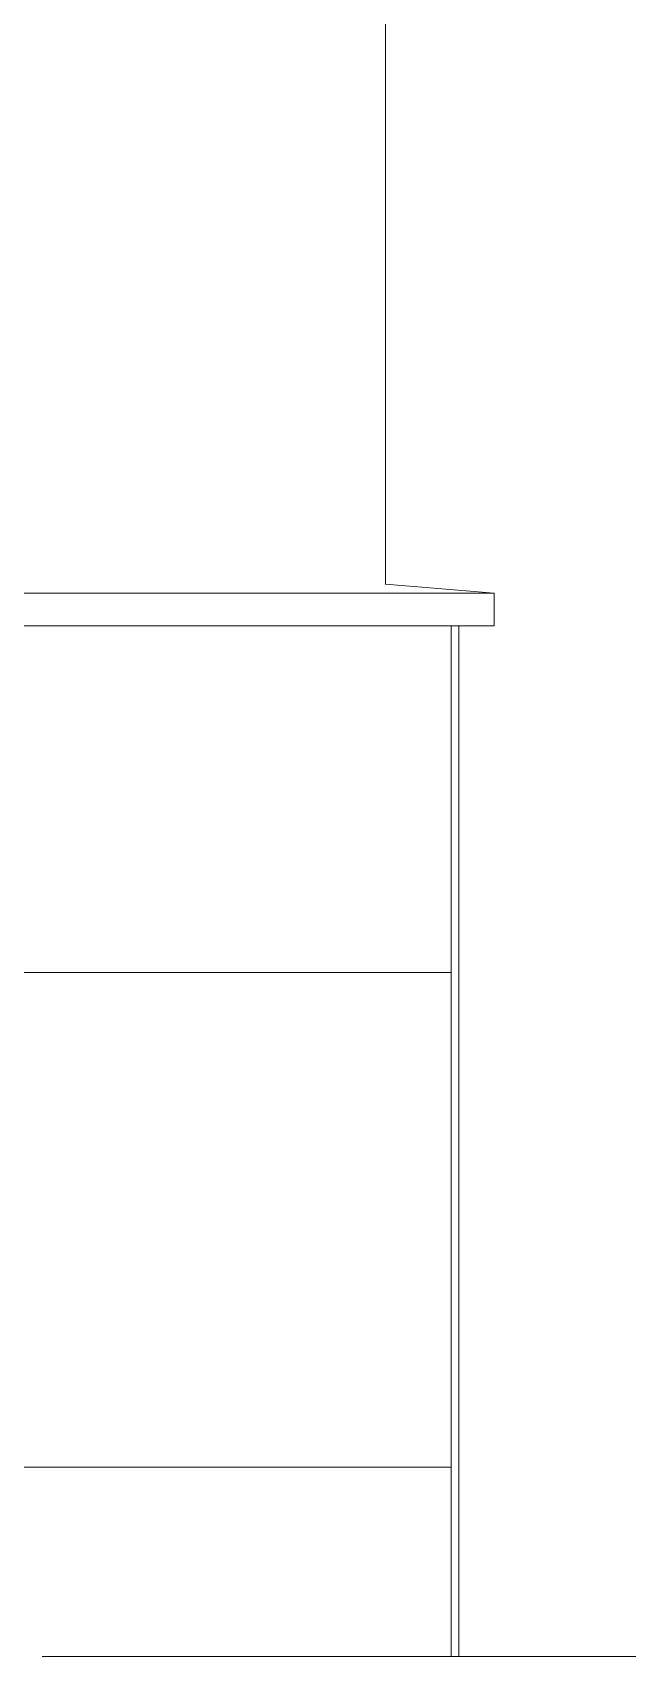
# Model space of a CAD drawing. Header units: millimetres. Extents: x -515342 to 330399, y -224905 to 507333.
# Drawn here: x 203495 to 204217, y -52229 to -50260 of the extents above; entities that cross this region are included whole.
import ezdxf

# ---------------------------------------------------------------- set-up
doc = ezdxf.new("R2010")
doc.units = ezdxf.units.MM
doc.layers.get('0').update_dxf_attribs({"lineweight": 0})
for name, color, linetype, lineweight in [('Ограждение', 7, 'Continuous', 0), ('Отметки', 7, 'Continuous', 0), ('Стены внутренние', 7, 'Continuous', 0), ('Стены штриховка поверхности', 7, 'Continuous', 0)]:
    doc.layers.add(name, color=color, linetype=linetype, lineweight=lineweight)

# ---------------------------------------------------------------- blocks, each defined once
blk = doc.blocks.new('Ограждение - Ограждение-9985742-Фасад Д-А_')
at = {"layer": 'Ограждение'}
for p, q in [((7880, 189.8), (7880, 200.4)), ((8452, 189.8), (8320, 200.4)), ((7880, 150), (7880, 189.8)), ((8452, 189.8), (7880, 189.8)), ((8452, 150), (8452, 189.8)), ((8452, 150), (7880, 150))]:
    blk.add_line(p, q, dxfattribs=at)
blk = doc.blocks.new('СД_Люблино_Фасады_rvt-1-Фасад Д-А_')
at = {"layer": 'Стены штриховка поверхности', "true_color": 0xcacaca}
h = blk.add_hatch(dxfattribs=at)
h.set_pattern_fill('FP_11', color=9, style=0, pattern_type=2)
h.set_pattern_definition([(0, (7880, -400), (0, 600), []), (90, (7880, -400), (-600, 4e-14), [])])
h.paths.add_polyline_path([(7860, -1100), (8400, -1100), (8400, 150), (7880, 150), (7880, 180), (7860, 180), (7860, -1071.8)])
at = {"layer": 'Стены внутренние'}
for p, q in [((8320, 200), (8320, 2775)), ((8400, -1100), (8400, 150)), ((8409, 150), (8409, -1100))]:
    blk.add_line(p, q, dxfattribs=at)
at = {"layer": 'Ограждение', "lineweight": 9}
blk.add_blockref('Ограждение - Ограждение-9985742-Фасад Д-А_', (0, 0), dxfattribs=at)

msp = doc.modelspace()

# ---------------------------------------------------------------- linework, layer by layer
at = {"layer": 'Отметки'}
msp.add_line((203506.6453, -52229.182), (204572.0138, -52229.182), dxfattribs=at)

# ---------------------------------------------------------------- block references
msp.add_blockref('СД_Люблино_Фасады_rvt-1-Фасад Д-А_', (195602.9839, -51129.182))

doc.saveas('drawing.dxf')
